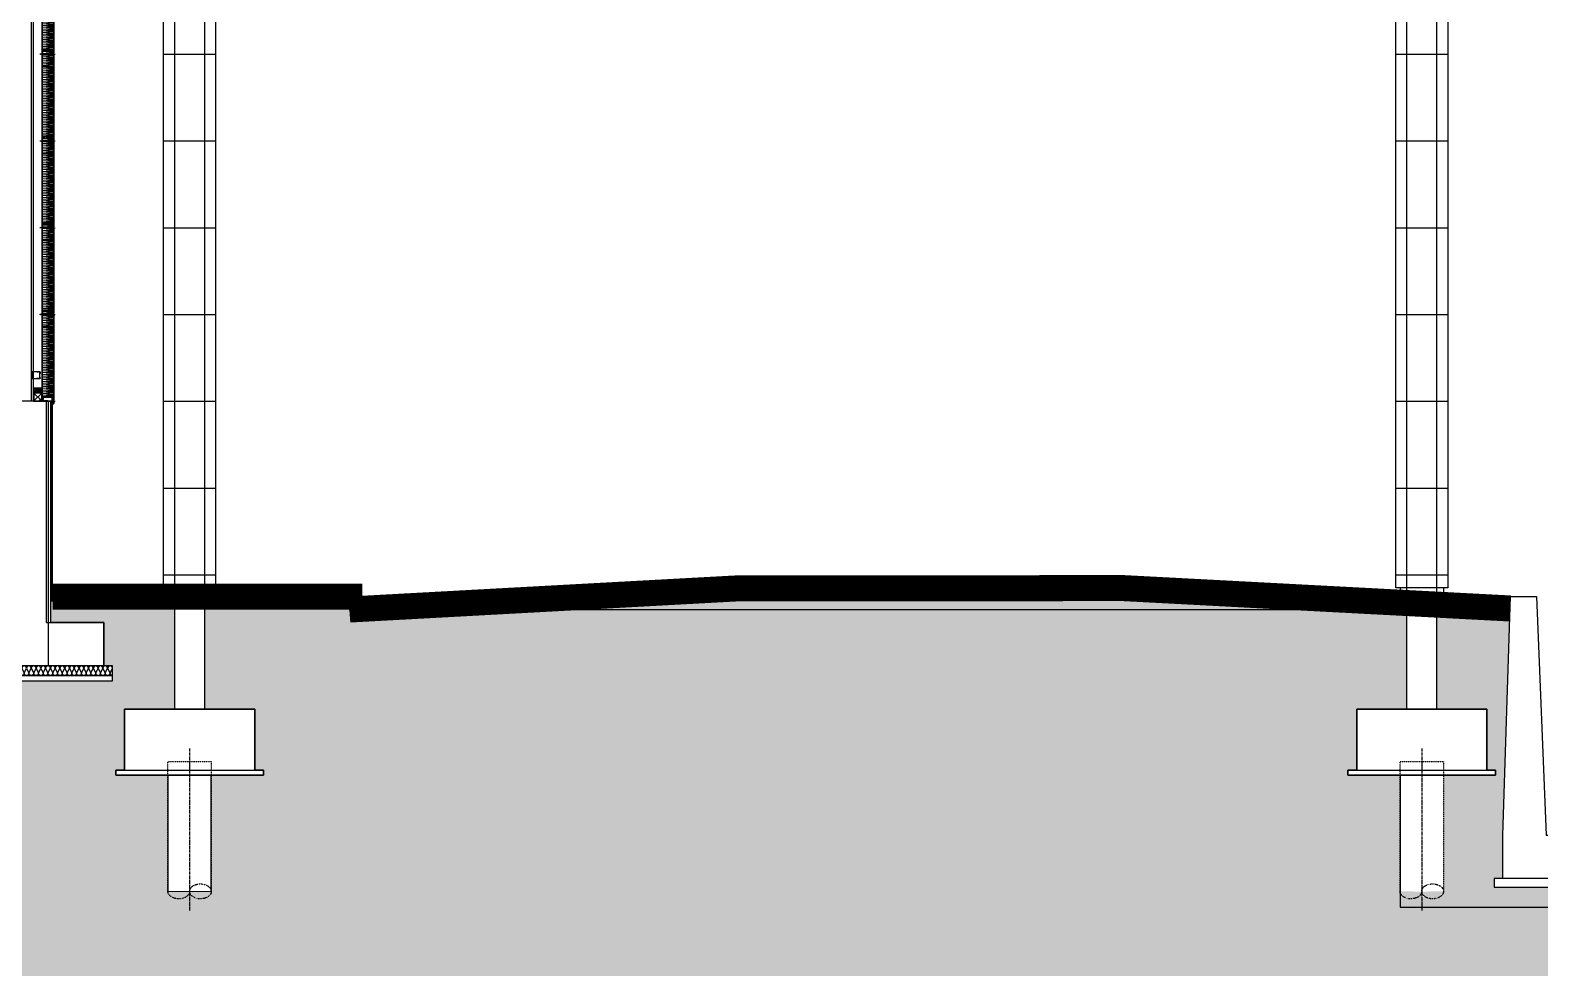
# Model space of a CAD drawing. Header units: millimetres. Extents: x 922366 to 1647943, y -534868 to 518781.
# Drawn here: x 1149200 to 1166598, y 429413 to 440219 of the extents above; entities that cross this region are included whole.
import ezdxf
from ezdxf.xclip import XClip

# ---------------------------------------------------------------- set-up
doc = ezdxf.new("R2010")
doc.units = ezdxf.units.MM
doc.header["$XCLIPFRAME"] = 0
for name, pattern in [('XR-SECTION$0$CENTER', [50.8, 31.75, -6.35, 6.35, -6.35]), ('XR-SECTION$0$H2', [2, 1, -1]), ('XR-SECTION$0$HIDDEN', [0.375, 0.25, -0.125])]:
    doc.linetypes.add(name, pattern=pattern)
doc.layers.get('Defpoints').update_dxf_attribs({"color": 137})
for name, color, linetype in [('XR-SECTION$0$0-S-col', 4, 'Continuous'), ('XR-SECTION$0$01단열재', 55, 'Continuous'), ('XR-SECTION$0$01하지철물', 8, 'Continuous'), ('XR-SECTION$0$161', 161, 'Continuous'), ('XR-SECTION$0$A-SECT-BCONC', 7, 'Continuous'), ('XR-SECTION$0$A-sect_stl', 8, 'Continuous'), ('XR-SECTION$0$A_EL_04', 4, 'Continuous'), ('XR-SECTION$0$A_GE_HAT_253', 253, 'Continuous'), ('XR-SECTION$0$BOLT', 8, 'Continuous'), ('XR-SECTION$0$CON', 2, 'Continuous'), ('XR-SECTION$0$ELE-7', 7, 'Continuous'), ('XR-SECTION$0$ELE-8', 8, 'Continuous'), ('XR-SECTION$0$FLA', 2, 'Continuous'), ('XR-SECTION$0$HAT', 8, 'Continuous'), ('XR-SECTION$0$Insul', 252, 'Continuous'), ('XR-SECTION$0$PANEL', 6, 'Continuous'), ('XR-SECTION$0$S-253', 253, 'Continuous'), ('XR-SECTION$0$S-CON', 2, 'Continuous'), ('XR-SECTION$0$S-PILE1', 250, 'XR-SECTION$0$H2'), ('XR-SECTION$0$S-PILE1LC', 7, 'Continuous'), ('XR-SECTION$0$squrepipe', 7, 'Continuous'), ('XR-SECTION$0$STL', 4, 'Continuous'), ('XR-SECTION$0$SYP_BOLT', 9, 'Continuous'), ('XR-SECTION$0$SYP_FLASHING', 5, 'Continuous'), ('XR-SECTION$0$SYP_INSUL', 252, 'Continuous'), ('XR-SECTION$0$SYP_STEEL', 4, 'Continuous'), ('XR-SECTION$0$WALL', 2, 'Continuous'), ('XR-SECTION$0$XR-sec$0$HAT-INS', 250, 'Continuous'), ('XR-SECTION$0$버림콘크리트', 6, 'Continuous')]:
    doc.layers.add(name, color=color, linetype=linetype)
doc.linetypes.add('XR-SECTION$0$INSUL50', pattern='A,0.00254,-2.54,[134,ltypeshp.shx,S=6.25,R=0,X=-2.54,Y=0],-19.92,[134,ltypeshp.shx,S=6.25,R=180,X=2.54,Y=0],-2.54', length=25.00254)

# ---------------------------------------------------------------- blocks, each defined once
blk = doc.blocks.new('XR-SECTION$0$A$C85fcd4da')
at = {"layer": 'XR-SECTION$0$S-CON', "color": 252}
for p, q in [((3710, 3750), (3600, 1000)), ((4010, 3750), (3710, 3750)), ((4100, 1000), (4010, 3750)), ((3600, 1000), (100, 1000)), ((100, 1000), (100, 500)), ((4100, 500), (4100, 1000)), ((0, 400), (0, 500)), ((0, 500), (100, 500)), ((1100, 400), (0, 400)), ((100, 500), (1100, 500)), ((1100, 500), (1100, 0)), ((1500, 0), (1500, 500)), ((1500, 500), (4100, 500)), ((4200, 400), (1500, 400)), ((4100, 500), (4200, 500)), ((4200, 500), (4200, 400)), ((1100, 0), (1500, 0))]:
    blk.add_line(p, q, dxfattribs=at)
blk = doc.blocks.new('XR-SECTION$0$S-PILE1')
at = {"layer": 'XR-SECTION$0$S-PILE1', "color": 252, "linetype": 'XR-SECTION$0$CENTER'}
blk.add_line((0, 220), (0, -1657), dxfattribs=at)
at = {"layer": 'XR-SECTION$0$S-PILE1', "color": 252, "ltscale": 0.5}
blk.add_lwpolyline([(250, -1430), (250, 70), (-250, 70), (-250, -1430)], dxfattribs=at)
at = {"layer": 'XR-SECTION$0$S-PILE1', "color": 252, "ltscale": 0.5, "extrusion": (0, 0, -1)}
blk.add_ellipse((-125, -1428), major_axis=(-125, 0), ratio=0.688512, dxfattribs=at)
at = {"layer": 'XR-SECTION$0$S-PILE1', "color": 252, "ltscale": 0.5}
blk.add_ellipse((125, -1428), major_axis=(125, 0), ratio=0.688676, start_param=3.141593, end_param=6.283185, dxfattribs=at)
blk = doc.blocks.new('*U315')
at = {"layer": 'XR-SECTION$0$XR-sec$0$HAT-INS', "color": 252}
for points in [[(0, 0, 0.414214), (0.25, 0.25), (0, 0.75, -1), (0.5, 0.75), (0.25, 0.25, 0.414214), (0.5, 0)], [(0.5, 0, 0.414214), (0.75, 0.25), (0.5, 0.75, -1), (1, 0.75), (0.75, 0.25, 0.414214), (1, 0)], [(1, 0, 0.414214), (1.25, 0.25), (1, 0.75, -1), (1.5, 0.75), (1.25, 0.25, 0.414214), (1.5, 0)], [(1.5, 0, 0.414214), (1.75, 0.25), (1.5, 0.75, -1), (2, 0.75), (1.75, 0.25, 0.414214), (2, 0)], [(2, 0, 0.414214), (2.25, 0.25), (2, 0.75, -1), (2.5, 0.75), (2.25, 0.25, 0.414214), (2.5, 0)], [(2.5, 0, 0.414214), (2.75, 0.25), (2.5, 0.75, -1), (3, 0.75), (2.75, 0.25, 0.414214), (3, 0)], [(3, 0, 0.414214), (3.25, 0.25), (3, 0.75, -1), (3.5, 0.75), (3.25, 0.25, 0.414214), (3.5, 0)], [(3.5, 0, 0.414214), (3.75, 0.25), (3.5, 0.75, -1), (4, 0.75), (3.75, 0.25, 0.414214), (4, 0)], [(4, 0, 0.414214), (4.25, 0.25), (4, 0.75, -1), (4.5, 0.75), (4.25, 0.25, 0.414214), (4.5, 0)], [(4.5, 0, 0.414214), (4.75, 0.25), (4.5, 0.75, -1), (5, 0.75), (4.75, 0.25, 0.414214), (5, 0)], [(5, 0, 0.414214), (5.25, 0.25), (5, 0.75, -1), (5.5, 0.75), (5.25, 0.25, 0.414214), (5.5, 0)], [(5.5, 0, 0.414214), (5.75, 0.25), (5.5, 0.75, -1), (6, 0.75), (5.75, 0.25, 0.414214), (6, 0)], [(6, 0, 0.414214), (6.25, 0.25), (6, 0.75, -1), (6.5, 0.75), (6.25, 0.25, 0.414214), (6.5, 0)], [(6.5, 0, 0.414214), (6.75, 0.25), (6.5, 0.75, -1), (7, 0.75), (6.75, 0.25, 0.414214), (7, 0)], [(7, 0, 0.414214), (7.25, 0.25), (7, 0.75, -1), (7.5, 0.75), (7.25, 0.25, 0.414214), (7.5, 0)], [(7.5, 0, 0.414214), (7.75, 0.25), (7.5, 0.75, -1), (8, 0.75), (7.75, 0.25, 0.414214), (8, 0)], [(8, 0, 0.414214), (8.25, 0.25), (8, 0.75, -1), (8.5, 0.75), (8.25, 0.25, 0.414214), (8.5, 0)], [(8.5, 0, 0.414214), (8.75, 0.25), (8.5, 0.75, -1), (9, 0.75), (8.75, 0.25, 0.414214), (9, 0)], [(9, 0, 0.414214), (9.25, 0.25), (9, 0.75, -1), (9.5, 0.75), (9.25, 0.25, 0.414214), (9.5, 0)], [(9.5, 0, 0.414214), (9.75, 0.25), (9.5, 0.75, -1), (10, 0.75), (9.75, 0.25, 0.414214), (10, 0)], [(10, 0, 0.414214), (10.25, 0.25), (10, 0.75, -1), (10.5, 0.75), (10.25, 0.25, 0.414214), (10.5, 0)], [(10.5, 0, 0.414214), (10.75, 0.25), (10.5, 0.75, -1), (11, 0.75), (10.75, 0.25, 0.414214), (11, 0)], [(11, 0, 0.414214), (11.25, 0.25), (11, 0.75, -1), (11.5, 0.75), (11.25, 0.25, 0.414214), (11.5, 0)], [(11.5, 0, 0.414214), (11.75, 0.25), (11.5, 0.75, -1), (12, 0.75), (11.75, 0.25, 0.414214), (12, 0)], [(12, 0, 0.414214), (12.25, 0.25), (12, 0.75, -1), (12.5, 0.75), (12.25, 0.25, 0.414214), (12.5, 0)], [(12.5, 0, 0.414214), (12.75, 0.25), (12.5, 0.75, -1), (13, 0.75), (12.75, 0.25, 0.414214), (13, 0)], [(13, 0, 0.414214), (13.25, 0.25), (13, 0.75, -1), (13.5, 0.75), (13.25, 0.25, 0.414214), (13.5, 0)], [(13.5, 0, 0.414214), (13.75, 0.25), (13.5, 0.75, -1), (14, 0.75), (13.75, 0.25, 0.414214), (14, 0)], [(14, 0, 0.414214), (14.25, 0.25), (14, 0.75, -1), (14.5, 0.75), (14.25, 0.25, 0.414214), (14.5, 0)], [(14.5, 0, 0.414214), (14.75, 0.25), (14.5, 0.75, -1), (15, 0.75), (14.75, 0.25, 0.414214), (15, 0)], [(15, 0, 0.414214), (15.25, 0.25), (15, 0.75, -1), (15.5, 0.75), (15.25, 0.25, 0.414214), (15.5, 0)], [(15.5, 0, 0.414214), (15.75, 0.25), (15.5, 0.75, -1), (16, 0.75), (15.75, 0.25, 0.414214), (16, 0)], [(16, 0, 0.414214), (16.25, 0.25), (16, 0.75, -1), (16.5, 0.75), (16.25, 0.25, 0.414214), (16.5, 0)], [(16.5, 0, 0.414214), (16.75, 0.25), (16.5, 0.75, -1), (17, 0.75), (16.75, 0.25, 0.414214), (17, 0)], [(17, 0, 0.414214), (17.25, 0.25), (17, 0.75, -1), (17.5, 0.75), (17.25, 0.25, 0.414214), (17.5, 0)], [(17.5, 0, 0.414214), (17.75, 0.25), (17.5, 0.75, -1), (18, 0.75), (17.75, 0.25, 0.414214), (18, 0)], [(18, 0, 0.414214), (18.25, 0.25), (18, 0.75, -1), (18.5, 0.75), (18.25, 0.25, 0.414214), (18.5, 0)], [(18.5, 0, 0.414214), (18.75, 0.25), (18.5, 0.75, -1), (19, 0.75), (18.75, 0.25, 0.414214), (19, 0)], [(19, 0, 0.414214), (19.25, 0.25), (19, 0.75, -1), (19.5, 0.75), (19.25, 0.25, 0.414214), (19.5, 0)], [(19.5, 0, 0.414214), (19.75, 0.25), (19.5, 0.75, -1), (20, 0.75), (19.75, 0.25, 0.414214), (20, 0)]]:
    blk.add_lwpolyline(points, format="xyb", dxfattribs=at)
blk = doc.blocks.new('XR-SECTION$0$SCW-1')
at = {"layer": 'XR-SECTION$0$BOLT', "color": 252, "linetype": 'XR-SECTION$0$HIDDEN', "ltscale": 0.5}
for p, q in [((150, 3), (150, 9)), ((154, 12), (151, 9)), ((151, 9), (151, 3)), ((151, 3), (154, 0)), ((153, 5), (153, 7)), ((153, 7), (155, 7)), ((155, 5), (153, 5)), ((155, 12), (154, 12)), ((154, 0), (155, 0)), ((155, 7), (155, 12)), ((155, 0), (155, 5))]:
    blk.add_line(p, q, dxfattribs=at)
for points in [[(0, 6), (9, 7), (11, 9), (12, 7), (10, 3)], [(10, 3), (5, 3), (0, 6), (5, 9), (11, 9)], [(150, 3), (10, 3)], [(11, 9), (150, 9)]]:
    blk.add_lwpolyline(points, dxfattribs=at)
for centre, start, end in [((151, 9), 199.4712, 340.5288), ((151, 3), 19.4712, 160.5288)]:
    blk.add_arc(centre, 0.6, start, end, dxfattribs=at)
blk = doc.blocks.new('XR-SECTION$0$PANEL-135')
at = {"layer": 'XR-SECTION$0$161', "color": 252}
for p, q in [((150, 0), (0, 0)), ((150, -1000), (0, -1000))]:
    blk.add_line(p, q, dxfattribs=at)
at = {"layer": 'XR-SECTION$0$BOLT', "color": 252, "linetype": 'XR-SECTION$0$HIDDEN', "ltscale": 0.5}
for p, q in [((38, 20), (41, 17)), ((38, 19), (41, 16)), ((38, 9), (41, 12)), ((38, 8), (41, 11)), ((38, 6), (41, 3)), ((38, 5), (41, 2)), ((41, 17), (41, 11)), ((41, 3), (41, -3)), ((38, -5), (41, -2)), ((38, -6), (38, -6)), ((39, -6), (41, -3))]:
    blk.add_line(p, q, dxfattribs=at)
at = {"layer": 'XR-SECTION$0$Insul', "color": 252}
for p, q in [((18, -965), (18, -974)), ((32, -965), (18, -965)), ((32, -974), (18, -974)), ((18, -975), (18, -983)), ((32, -975), (18, -975)), ((29, -986), (22, -986)), ((32, -965), (32, -974)), ((32, -975), (32, -983))]:
    blk.add_line(p, q, dxfattribs=at)
for points in [[(135, 39), (136, 39, 0.414214), (136, 39), (136, 39), (136, 40, 0.414214), (133, 43), (128, 43), (121, 43, -0.414214), (120, 44), (120, 44, -0.414214), (121, 45), (134, 45), (135, 44, 0.487928), (136, 44), (136, 44, 0.414214), (134, 46), (82, 46), (41, 46, 0.414214), (39, 44), (39, 44, 0.487928), (39, 44), (41, 45), (54, 45, -0.414214), (54, 44), (54, 44, -0.414214), (54, 43), (46, 43), (41, 43, 0.414214), (38, 40), (38, 39), (38, 39, 0.414214), (38, 39), (39, 39, 0.414214), (40, 39), (40, 39, -0.414214), (41, 41), (46, 41), (55, 41, 0.414214), (56, 43), (56, 44, -0.414214), (57, 45), (82, 45), (118, 45, -0.414214), (118, 44), (118, 43, 0.414214), (120, 41), (128, 41), (133, 41, -0.414214), (135, 39), (135, 39, 0.414214)], [(135, 39), (136, 39, 0.414214), (136, 39), (136, 39), (136, 40, 0.414214), (133, 43), (128, 43), (121, 43, -0.414214), (120, 44), (120, 44, -0.414214), (121, 45), (134, 45), (135, 44, 0.487928), (136, 44), (136, 44, 0.414214), (134, 46), (82, 46), (41, 46, 0.414214), (39, 44), (39, 44, 0.487928), (39, 44), (41, 45), (54, 45, -0.414214), (54, 44), (54, 44, -0.414214), (54, 43), (46, 43), (41, 43, 0.414214), (38, 40), (38, 39), (38, 39, 0.414214), (38, 39), (39, 39, 0.414214), (40, 39), (40, 39, -0.414214), (41, 41), (46, 41), (55, 41, 0.414214), (56, 43), (56, 44, -0.414214), (57, 45), (82, 45), (118, 45, -0.414214), (118, 44), (118, 43, 0.414214), (120, 41), (128, 41), (133, 41, -0.414214), (135, 39), (135, 39, 0.414214)], [(149, -969, -0.414214), (146, -971), (143, -971, -0.414214), (140, -969), (140, -954, 0.414214), (139, -953), (137, -953), (137, -952), (39, -952), (39, -953), (35, -953, 0.414214), (34, -954), (34, -983, -0.414191), (29, -988), (22, -988, -0.414236), (17, -983), (17, -950), (37, -950), (37, -949), (139, -949), (139, -950), (149, -950)], [(149, -969, -0.414214), (146, -971), (143, -971, -0.414214), (140, -969), (140, -954, 0.414214), (139, -953), (137, -953), (137, -952), (39, -952), (39, -953), (35, -953, 0.414214), (34, -954), (34, -983, -0.414191), (29, -988), (22, -988, -0.414236), (17, -983), (17, -950), (37, -950), (37, -949), (139, -949), (139, -950), (149, -950)], [(142, -951), (147, -951), (147, -969, -0.414214), (146, -970), (143, -970, -0.414214), (142, -969)]]:
    blk.add_lwpolyline(points, format="xyb", close=True, dxfattribs=at)
blk.add_lwpolyline([(32, -953), (32, -964), (18, -964), (18, -953)], close=True, dxfattribs=at)
for centre, start, end in [((22, -983), 180, 270.0043), ((29, -983), 270.0043, 0)]:
    blk.add_arc(centre, 3.35, start, end, dxfattribs=at)
at = {"layer": 'XR-SECTION$0$PANEL', "color": 252, "ltscale": 3}
blk.add_line((150, -143), (15, -143), dxfattribs=at)
for points in [[(44, 43), (44, 44), (39, 44, 0.414214), (37, 42), (37, -4, -0.39552), (33, -8), (20, -9, 0.39896), (15, -14), (15, -445), (15, -984, 0.414242), (20, -989), (32, -989, 0.414191), (35, -985), (35, -953), (42, -953), (42, -952), (34, -952), (34, -985, -0.414191), (32, -988), (20, -988, -0.414242), (16, -984), (16, -445), (16, -14, -0.399273), (20, -10), (33, -9, 0.39552), (38, -4), (38, 42, -0.414214), (39, 43), (44, 43)], [(130, 44), (130, 44), (130, 44), (136, 44, -0.414214), (137, 42), (137, 28, 0.414214), (139, 26), (148, 26, -0.414214), (150, 25), (150, -392), (150, -970, -0.414214), (148, -971), (141, -971, -0.414214), (140, -970), (140, -953), (137, -953), (137, -953), (139, -953), (139, -970, 0.414214), (141, -972), (148, -972, 0.414214), (150, -970), (150, -392), (150, 25, 0.414214), (148, 27), (139, 27, -0.414214), (138, 28), (138, 42, 0.414214), (136, 44), (130, 44)]]:
    blk.add_lwpolyline(points, format="xyb", dxfattribs=at)
at = {"layer": 'XR-SECTION$0$SYP_INSUL', "color": 252}
for points in [[(38, 41), (39, 41)], [(38, 39), (38, 39)], [(56, 43), (70, 45)]]:
    blk.add_lwpolyline(points, dxfattribs=at)
at = {"layer": 'XR-SECTION$0$WALL', "color": 252}
blk.add_line((44, 43), (44, 43), dxfattribs=at)
at = {"layer": 'XR-SECTION$0$XR-sec$0$HAT-INS', "color": 252}
for points in [[(38, 21), (137, 30)], [(137, 30), (40, 39)]]:
    blk.add_lwpolyline(points, dxfattribs=at)
for points in [[(147, 26, -0.625476), (140, 10), (38, 19)], [(38, 1), (140, 10, -1), (140, -10), (38, -1)], [(26, -20), (140, -10, -1), (140, -30), (26, -20), (26, -20, 1), (26, -40, 1)], [(16, -12, 0.338737), (26, -20)], [(26, -40), (140, -30, -1), (140, -50), (26, -40), (26, -40, 1), (26, -60, 1)], [(26, -60), (140, -50, -1), (140, -70), (26, -60), (26, -60, 1), (26, -80, 1)], [(26, -80), (140, -70, -1), (140, -90), (26, -80), (26, -80, 1), (26, -100, 1)], [(26, -100), (140, -90, -1), (140, -110), (26, -100), (26, -100, 1), (26, -120, 1)], [(26, -120), (140, -110, -1), (140, -130), (26, -120), (26, -120, 1), (26, -140, 1)], [(26, -140), (140, -130, -1), (140, -150), (26, -140), (26, -140, 1), (26, -160, 1)], [(26, -160), (140, -150, -1), (140, -170), (26, -160), (26, -160, 1), (26, -180, 1)], [(26, -180), (140, -170, -1), (140, -190), (26, -180), (26, -180, 1), (26, -200, 1)], [(26, -200), (140, -190, -1), (140, -210), (26, -200), (26, -200, 1), (26, -220, 1)], [(26, -220), (140, -210, -1), (140, -230), (26, -220), (26, -220, 1), (26, -240, 1)], [(26, -240), (140, -230, -1), (140, -250), (26, -240), (26, -240, 1), (26, -260, 1)], [(26, -260), (140, -250, -1), (140, -270), (26, -260), (26, -260, 1), (26, -280, 1)], [(26, -280), (140, -270, -1), (140, -290), (26, -280), (26, -280, 1), (26, -300, 1)], [(26, -300), (140, -290, -1), (140, -310), (26, -300), (26, -300, 1), (26, -320, 1)], [(26, -320), (140, -310, -1), (140, -330), (26, -320), (26, -320, 1), (26, -340, 1)], [(26, -340), (140, -330, -1), (140, -350), (26, -340), (26, -340, 1), (26, -360, 1)], [(26, -360), (140, -350, -1), (140, -370), (26, -360), (26, -360, 1), (26, -380, 1)], [(26, -380), (140, -370, -1), (140, -390), (26, -380), (26, -380, 1), (26, -400, 1)], [(26, -400), (140, -390, -1), (140, -410), (26, -400), (26, -400, 1), (26, -420, 1)], [(26, -420), (140, -410, -1), (140, -430), (26, -420), (26, -420, 1), (26, -440, 1)], [(26, -440), (140, -430, -1), (140, -450), (26, -440), (26, -440, 1), (26, -460, 1)], [(26, -460), (140, -450, -1), (140, -470), (26, -460), (26, -460, 1), (26, -480, 1)], [(26, -480), (140, -470, -1), (140, -490), (26, -480), (26, -480, 1), (26, -500, 1)], [(26, -500), (140, -490, -1), (140, -510), (26, -500), (26, -500, 1), (26, -520, 1)], [(26, -520), (140, -510, -1), (140, -530), (26, -520), (26, -520, 1), (26, -540, 1)], [(26, -540), (140, -530, -1), (140, -550), (26, -540), (26, -540, 1), (26, -560, 1)], [(26, -560), (140, -550, -1), (140, -570), (26, -560), (26, -560, 1), (26, -580, 1)], [(26, -580), (140, -570, -1), (140, -590), (26, -580), (26, -580, 1), (26, -600, 1)], [(26, -600), (140, -590, -1), (140, -610), (26, -600), (26, -600, 1), (26, -620, 1)], [(26, -620), (140, -610, -1), (140, -630), (26, -620), (26, -620, 1), (26, -640, 1)], [(26, -640), (140, -630, -1), (140, -650), (26, -640), (26, -640, 1), (26, -660, 1)], [(26, -660), (140, -650, -1), (140, -670), (26, -660), (26, -660, 1), (26, -680, 1)], [(26, -680), (140, -670, -1), (140, -690), (26, -680), (26, -680, 1), (26, -700, 1)], [(26, -700), (140, -690, -1), (140, -710), (26, -700), (26, -700, 1), (26, -720, 1)], [(26, -720), (140, -710, -1), (140, -730), (26, -720), (26, -720, 1), (26, -740, 1)], [(26, -740), (140, -730, -1), (140, -750), (26, -740), (26, -740, 1), (26, -760, 1)], [(26, -760), (140, -750, -1), (140, -770), (26, -760), (26, -760, 1), (26, -780, 1)], [(26, -780), (140, -770, -1), (140, -790), (26, -780), (26, -780, 1), (26, -800, 1)], [(26, -800), (140, -790, -1), (140, -810), (26, -800), (26, -800, 1), (26, -820, 1)], [(26, -820), (140, -810, -1), (140, -830), (26, -820), (26, -820, 1), (26, -840, 1)], [(26, -840), (140, -830, -1), (140, -850), (26, -840), (26, -840, 1), (26, -860, 1)], [(26, -860), (140, -850, -1), (140, -870), (26, -860), (26, -860, 1), (26, -880, 1)], [(26, -880), (140, -870, -1), (140, -890), (26, -880), (26, -880, 1), (26, -900, 1)], [(26, -900), (140, -890, -1), (140, -910), (26, -900), (26, -900, 1), (26, -920, 1)], [(26, -920), (140, -910, -1), (140, -930), (26, -920), (26, -920, 1), (26, -940, 1)], [(129, -949), (26, -940), (26, -940, 0.541794), (17, -954, 0.541794)], [(26, -940), (140, -930, -1), (140, -950), (139, -950)]]:
    blk.add_lwpolyline(points, format="xyb", dxfattribs=at)
at = {"color": 252, "xscale": -1}
blk.add_blockref('XR-SECTION$0$SCW-1', (176, -6), dxfattribs=at)
blk = doc.blocks.new('XR-SECTION$0$100x100')
at = {"layer": 'XR-SECTION$0$squrepipe', "color": 252}
for p, q in [((-46, 45), (45, -46)), ((45, 45), (-46, -46)), ((-46, 45), (45, -46)), ((45, 45), (-46, -46)), ((-46, 45), (45, -46)), ((45, 45), (-46, -46)), ((-46, 45), (45, -46)), ((45, 45), (-46, -46))]:
    blk.add_line(p, q, dxfattribs=at)
for points in [[(-50, -50), (50, -50), (50, 50), (-50, 50)], [(-46, -46), (45, -46), (45, 45), (-46, 45)]]:
    blk.add_lwpolyline(points, close=True, dxfattribs=at)
blk = doc.blocks.new('XR-SECTION$0$SDS32')
at = {"layer": 'XR-SECTION$0$SYP_BOLT', "color": 252}
for p, q in [((-5, 2), (-8, 1)), ((8, 1), (-8, 1)), ((-8, 1), (-8, 0)), ((8, 0), (-8, 0)), ((-3, 0), (-4, 0)), ((-3, 9), (-3, 3)), ((-3, 0), (-3, -4)), ((2, 3), (2, 9)), ((3, 0), (3, -6)), ((5, 2), (8, 1)), ((8, 1), (8, 0)), ((4, -6), (-4, -4)), ((-4, -4), (-3, -5)), ((-3, -4), (-4, -4)), ((4, -8), (-4, -6)), ((-4, -6), (-3, -7)), ((-3, -6), (-4, -6)), ((4, -10), (-4, -8)), ((-4, -8), (-3, -9)), ((-3, -8), (-4, -8)), ((-3, -10), (-4, -10)), ((-4, -10), (-3, -11)), ((4, -12), (-4, -10)), ((4, -14), (-4, -12)), ((-4, -12), (-3, -13)), ((-3, -12), (-4, -12)), ((4, -16), (-4, -14)), ((-4, -14), (-3, -15)), ((-3, -14), (-4, -14)), ((4, -18), (-4, -16)), ((-4, -16), (-3, -17)), ((-3, -16), (-4, -16)), ((4, -20), (-4, -18)), ((-4, -18), (-3, -19)), ((-3, -18), (-4, -18)), ((3, -6), (-3, -4)), ((3, -7), (-3, -5)), ((-3, -5), (-3, -6)), ((3, -8), (-3, -6)), ((3, -9), (-3, -7)), ((-3, -7), (-3, -8)), ((3, -10), (-3, -8)), ((-3, -9), (-3, -10)), ((3, -11), (-3, -9)), ((3, -12), (-3, -10)), ((3, -13), (-3, -11)), ((-3, -11), (-3, -12)), ((3, -14), (-3, -12)), ((3, -15), (-3, -13)), ((-3, -13), (-3, -14)), ((3, -16), (-3, -14)), ((3, -17), (-3, -15)), ((-3, -15), (-3, -16)), ((3, -18), (-3, -16)), ((3, -19), (-3, -17)), ((-3, -17), (-3, -18)), ((3, -20), (-3, -18)), ((-3, -19), (-3, -21)), ((3, -21), (-3, -19)), ((3, -6), (4, -6)), ((4, -6), (3, -7)), ((3, -7), (3, -8)), ((3, -8), (4, -8)), ((4, -8), (3, -9)), ((3, -9), (3, -10)), ((3, -10), (4, -10)), ((4, -10), (3, -11)), ((3, -11), (3, -12)), ((4, -12), (3, -13)), ((3, -12), (4, -12)), ((3, -13), (3, -14)), ((3, -14), (4, -14)), ((4, -14), (3, -15)), ((3, -15), (3, -16)), ((3, -16), (4, -16)), ((4, -16), (3, -17)), ((3, -17), (3, -18)), ((3, -18), (4, -18)), ((4, -18), (3, -19)), ((3, -19), (3, -20)), ((3, -20), (4, -20)), ((4, -20), (3, -21)), ((3, -21), (3, -22))]:
    blk.add_line(p, q, dxfattribs=at)
blk.add_lwpolyline([(5, 3), (5, 2), (-5, 2), (-5, 3)], close=True, dxfattribs=at)
for points in [[(4, 3), (4, 9), (-4, 9), (-4, 3)], [(0, -32), (-1, -23), (-3, -21), (-1, -20), (3, -22)], [(3, -22), (3, -27), (0, -32), (-3, -27), (-3, -21)]]:
    blk.add_lwpolyline(points, dxfattribs=at)
blk.add_solid([(8, 1), (-8, 1), (8, 0), (-8, 0)], dxfattribs=at)
blk = doc.blocks.new('XR-SECTION$0$WEL')
at = {"layer": 'XR-SECTION$0$SYP_STEEL', "color": 252}
for centre, end in [((0, 0), 180), ((2, 0), 120), ((4, 0), 120), ((6, 0), 120), ((8, 0), 120)]:
    blk.add_arc(centre, 2, 0, end, dxfattribs=at)
blk = doc.blocks.new('XR-SECTION$0$PANEL-SIL13')
at = {"layer": 'XR-SECTION$0$HAT'}
h = blk.add_hatch(dxfattribs=at)
h.set_pattern_fill('ANSI37', color=252, scale=5)
h.set_pattern_definition([(45, (-37874.998, 100828.325), (-11.2253202, 11.2253202), []), (135, (-37874.998, 100828.325), (-11.2253202, -11.2253202), [])])
h.paths.add_polyline_path([(-125, 100), (-25, 100), (-25, 150), (-125, 150)])
at = {"layer": 'XR-SECTION$0$FLA', "color": 252}
blk.add_lwpolyline([(-250, -28), (-260, -28), (-260, 2), (-127, 9), (-127, 30), (-125, 30), (-125, 8), (-258, 1), (-258, -26), (-250, -26)], close=True, dxfattribs=at)
at = {"layer": 'XR-SECTION$0$STL', "color": 252}
blk.add_lwpolyline([(-125, 200), (-123, 200), (-123, 152), (-23, 152), (-23, 50), (-25, 50), (-25, 150), (-125, 150), (-125, 200)], dxfattribs=at)
at = {"layer": 'XR-SECTION$0$SYP_FLASHING', "color": 252}
blk.add_lwpolyline([(-139, 39), (-136, 39), (-136, 28), (-127, 28, -0.414214), (-125, 26), (-125, 8), (-127, 8), (-127, 26), (-137, 26, -0.414214), (-139, 28)], format="xyb", close=True, dxfattribs=at)
at = {"layer": 'XR-SECTION$0$SYP_STEEL', "color": 252}
for p, q in [((-100, 263), (-65, 263)), ((-6, 338), (-6, 263))]:
    blk.add_line(p, q, dxfattribs=at)
blk.add_lwpolyline([(-100, 338), (0, 338), (0, 263), (-100, 263)], close=True, dxfattribs=at)
for centre, end in [((-100, 336), 210), ((-100, 334), 210), ((-100, 332), 210), ((-100, 330), 210), ((-100, 328), 210), ((-100, 326), 210), ((-100, 324), 210), ((-100, 322), 210), ((-100, 320), 270)]:
    blk.add_arc(centre, 2, 90, end, dxfattribs=at)
at = {"layer": 'XR-SECTION$0$A-sect_stl', "color": 252, "extrusion": (0, 0, -1), "zscale": -1}
blk.add_blockref('XR-SECTION$0$100x100', (75, 50), dxfattribs=at)
at = {"layer": 'XR-SECTION$0$BOLT', "color": 252, "rotation": 90}
blk.add_blockref('XR-SECTION$0$SDS32', (-127, 17), dxfattribs=at)
at = {"layer": 'XR-SECTION$0$SYP_STEEL', "color": 252, "rotation": 90}
blk.add_blockref('XR-SECTION$0$WEL', (-100, 265), dxfattribs=at)
at = {"layer": 'XR-SECTION$0$SYP_STEEL', "color": 252}
for p in [(-98, 338), (-78, 338)]:
    blk.add_blockref('XR-SECTION$0$WEL', p, dxfattribs=at)
at = {"layer": 'XR-SECTION$0$SYP_STEEL', "color": 252, "extrusion": (0, 0, -1), "zscale": -1, "rotation": 180}
for p in [(98, 263), (78, 263)]:
    blk.add_blockref('XR-SECTION$0$WEL', p, dxfattribs=at)
blk = doc.blocks.new('XR-SECTION')
at = {"layer": 'XR-SECTION$0$S-253'}
h = blk.add_hatch(color=252, dxfattribs=at)
h.dxf.hatch_style = 1
edge = h.paths.add_edge_path()
edge.add_line((239450, 71381.6), (233499.999, 71381.6))
edge.add_line((233499.999, 71381.6), (233499.999, 71581.6))
edge.add_line((233499.999, 71581.6), (233499.999, 71641.6))
edge.add_line((233499.999, 71641.6), (233599.999, 71641.6))
edge.add_line((233599.999, 71641.6), (233599.999, 74031.6))
edge.add_line((233599.999, 74031.6), (224250, 74031.6))
edge.add_line((224250, 74031.6), (224250, 72141.6))
edge.add_line((224250, 72141.6), (224363.75, 72141.6))
edge.add_line((224363.75, 72141.6), (224350, 72114.1))
edge.add_line((224350, 72114.1), (224350, 71971.6))
edge.add_line((224350, 71971.6), (222650, 71971.6))
edge.add_line((222650, 71971.6), (222650, 72031.6))
edge.add_line((222650, 72031.6), (222650, 72141.6))
edge.add_line((222650, 72141.6), (222750, 72141.6))
edge.add_line((222750, 72141.6), (222750, 72531.6))
edge.add_line((222750, 72531.6), (210100, 72531.6))
edge.add_line((210100, 72531.6), (210100, 72141.6))
edge.add_line((210100, 72141.6), (210213.75, 72141.6))
edge.add_line((210213.75, 72141.6), (210200, 72114.1))
edge.add_line((210200, 72114.1), (210200, 71971.6))
edge.add_line((210200, 71971.6), (209000, 71971.6))
edge.add_line((209000, 71971.6), (209000, 72094.1))
edge.add_line((209000, 72094.1), (208976.25, 72141.6))
edge.add_line((208976.25, 72141.6), (209050, 72141.6))
edge.add_line((209050, 72141.6), (209050, 73941.6))
edge.add_line((209050, 73941.6), (209030, 73941.6))
edge.add_line((209030, 73941.6), (209030, 74041.6))
edge.add_line((209030, 74041.6), (198450, 74041.6))
edge.add_line((198450, 74041.6), (198450, 66441.6))
edge.add_line((198450, 66441.6), (279800, 66441.6))
edge.add_line((279800, 66441.6), (279800, 67942.469))
edge.add_line((279800, 67942.469), (278200, 67942.469))
edge.add_line((278200, 67942.469), (278200, 68002.469))
edge.add_line((278200, 68002.469), (278300, 68002.469))
edge.add_line((278300, 68002.469), (278300, 68702.469))
edge.add_line((278300, 68702.469), (278301.648, 68881.6))
edge.add_line((278301.648, 68881.6), (277745.878, 68881.6))
edge.add_line((277745.878, 68881.6), (277445.878, 69181.6))
edge.add_line((277445.878, 69181.6), (273583.339, 69181.6))
edge.add_line((273583.339, 69181.6), (273583.339, 68941.6))
edge.add_line((273583.339, 68941.6), (273683.339, 68941.6))
edge.add_line((273683.339, 68941.6), (273683.339, 68841.6))
edge.add_line((273683.339, 68841.6), (272583.339, 68841.6))
edge.add_line((272583.339, 68841.6), (272583.339, 68441.6))
edge.add_line((272583.339, 68441.6), (272183.339, 68441.6))
edge.add_line((272183.339, 68441.6), (272183.339, 68841.6))
edge.add_line((272183.339, 68841.6), (269483.339, 68841.6))
edge.add_line((269483.339, 68841.6), (269483.339, 68941.6))
edge.add_line((269483.339, 68941.6), (269583.339, 68941.6))
edge.add_line((269583.339, 68941.6), (269583.339, 69441.6))
edge.add_line((269583.339, 69441.6), (269668.821, 72053.56))
edge.add_arc((263053.669, -11019.194), 83335.723, 85.44709724, 86.02886037)
edge.add_line((268825, 72116.445), (268825, 70891.6))
edge.add_line((268825, 70891.6), (269400, 70891.6))
edge.add_line((269400, 70891.6), (269400, 70191.6))
edge.add_line((269400, 70191.6), (269500, 70191.6))
edge.add_line((269500, 70191.6), (269500, 70131.6))
edge.add_line((269500, 70131.6), (268900, 70131.6))
edge.add_line((268900, 70131.6), (268900, 68795.421))
edge.add_ellipse((268774.991, 68793.863), major_axis=(-125.03, 0), ratio=0.68851217, start_angle=538.9629596, end_angle=541.0370404, ccw=False)
edge.add_ellipse((268774.991, 68793.863), major_axis=(-125.03, 0), ratio=0.68851217, start_angle=361.6610025, end_angle=538.9629596, ccw=False)
edge.add_line((268650, 68718.506), (268650, 68791.063))
edge.add_ellipse((268525.066, 68793.863), major_axis=(125, 0), ratio=0.68867581, start_angle=180, end_angle=358.136352, ccw=False)
edge.add_line((268400, 68793.943), (268400, 70131.6))
edge.add_line((268400, 70131.6), (267800, 70131.6))
edge.add_line((267800, 70131.6), (267800, 70191.6))
edge.add_line((267800, 70191.6), (267900, 70191.6))
edge.add_line((267900, 70191.6), (267900, 70891.6))
edge.add_line((267900, 70891.6), (268475, 70891.6))
edge.add_line((268475, 70891.6), (268475, 72140.002))
edge.add_arc((263053.669, -11019.194), 83335.723, 86.27004036, 94.65534364)
edge.add_line((256290, 72041.6), (256290, 72191.6))
edge.add_line((256290, 72191.6), (254625, 72191.6))
edge.add_line((254625, 72191.6), (254625, 70891.6))
edge.add_line((254625, 70891.6), (255200, 70891.6))
edge.add_line((255200, 70891.6), (255200, 70191.6))
edge.add_line((255200, 70191.6), (255300, 70191.6))
edge.add_line((255300, 70191.6), (255300, 70131.6))
edge.add_line((255300, 70131.6), (254700, 70131.6))
edge.add_line((254700, 70131.6), (254700, 68795.421))
edge.add_ellipse((254574.991, 68793.863), major_axis=(-125.03, 0), ratio=0.68851217, start_angle=538.9629596, end_angle=541.0370404, ccw=False)
edge.add_ellipse((254574.991, 68793.863), major_axis=(-125.03, 0), ratio=0.68851217, start_angle=361.6610025, end_angle=538.9629596, ccw=False)
edge.add_line((254450, 68718.506), (254450, 68791.063))
edge.add_ellipse((254325.066, 68793.863), major_axis=(-125, 0), ratio=0.68867581, start_angle=0, end_angle=178.136352, ccw=False)
edge.add_line((254200, 68793.943), (254200, 70131.6))
edge.add_line((254200, 70131.6), (253600, 70131.6))
edge.add_line((253600, 70131.6), (253600, 70191.6))
edge.add_line((253600, 70191.6), (253700, 70191.6))
edge.add_line((253700, 70191.6), (253700, 70891.6))
edge.add_line((253700, 70891.6), (254275, 70891.6))
edge.add_line((254275, 70891.6), (254275, 72191.6))
edge.add_line((254275, 72191.6), (252870, 72191.6))
edge.add_line((252870, 72191.6), (252870, 72141.6))
edge.add_line((252870, 72141.6), (252855, 71891.6))
edge.add_line((252855, 71891.6), (253460, 71891.6))
edge.add_line((253460, 71891.6), (253460, 71391.6))
edge.add_line((253460, 71391.6), (253573.75, 71391.6))
edge.add_line((253573.75, 71391.6), (253560, 71364.1))
edge.add_line((253560, 71364.1), (253560, 71221.6))
edge.add_line((253560, 71221.6), (251357.5, 71221.6))
edge.add_line((251357.5, 71221.6), (251357.5, 71281.6))
edge.add_line((251357.5, 71281.6), (251357.5, 71391.6))
edge.add_line((251357.5, 71391.6), (251460, 71391.6))
edge.add_line((251460, 71391.6), (251460, 71891.6))
edge.add_line((251460, 71891.6), (252100, 71891.6))
edge.add_line((252100, 71891.6), (252100, 74031.6))
edge.add_line((252100, 74031.6), (239450, 74031.6))
edge.add_line((239450, 74031.6), (239450, 71641.6))
edge.add_line((239450, 71641.6), (239474.999, 71641.6))
edge.add_line((239474.999, 71641.6), (239474.999, 71581.6))
edge.add_line((239474.999, 71581.6), (239474.999, 71381.6))
edge.add_line((239474.999, 71381.6), (239450, 68888.267))
edge.add_line((239450, 68888.267), (239450, 71381.6))
h.paths.add_polyline_path([(203583.281, 73911.518), (203583.281, 74583.258), (203019.15, 74583.258), (203019.15, 73911.518)], flags=9)
at = {"layer": 'XR-SECTION$0$0-S-col', "color": 8}
for points in [[(252625, 74441.6), (252275, 74441.6), (252275, 84291.6), (252625, 84291.6)], [(254625, 84241.6), (254275, 84241.6), (254275, 70891.6), (254625, 70891.6)], [(268825, 84241.6), (268475, 84241.6), (268475, 70891.6), (268825, 70891.6)]]:
    blk.add_lwpolyline(points, close=True, dxfattribs=at)
at = {"layer": 'XR-SECTION$0$01단열재', "color": 8, "linetype": 'XR-SECTION$0$INSUL50', "ltscale": 0.01}
blk.add_line((252825, 71391.6), (252825, 74441.6), dxfattribs=at)
at = {"layer": 'XR-SECTION$0$01하지철물', "color": 8}
blk.add_line((252650, 74441.6), (252650, 79791.6), dxfattribs=at)
at = {"layer": 'XR-SECTION$0$A-SECT-BCONC', "color": 8}
for points in [[(253700, 70191.6), (253600, 70191.6), (253600, 70131.6), (255300, 70131.6), (255300, 70191.6), (255200, 70191.6)], [(267900, 70191.6), (267800, 70191.6), (267800, 70131.6), (269500, 70131.6), (269500, 70191.6), (269400, 70191.6)]]:
    blk.add_lwpolyline(points, dxfattribs=at)
at = {"layer": 'XR-SECTION$0$A_EL_04', "color": 8, "ltscale": 0.44}
for p, q in [((254200, 72291.6), (254200, 72191.6)), ((254700, 72291.6), (254700, 72191.6)), ((268400, 72291.6), (268400, 72144.857)), ((268900, 72291.6), (268900, 72111.204))]:
    blk.add_line(p, q, dxfattribs=at)
for points in [[(268950, 79751.323), (268950, 72291.6), (268350, 72291.6), (268350, 79720.995)], [(254750, 79041.6), (254750, 72291.6), (254150, 72291.6), (254150, 79041.6)]]:
    blk.add_lwpolyline(points, dxfattribs=at)
at = {"layer": 'XR-SECTION$0$A_GE_HAT_253', "color": 8}
for points in [[(253700, 70891.6), (255200, 70891.6), (255200, 70191.6), (255300, 70191.6), (255300, 70131.6), (253600, 70131.6), (253600, 70191.6), (253700, 70191.6)], [(267900, 70891.6), (269400, 70891.6), (269400, 70191.6), (269500, 70191.6), (269500, 70131.6), (267800, 70131.6), (267800, 70191.6), (267900, 70191.6)]]:
    blk.add_lwpolyline(points, close=True, dxfattribs=at)
at = {"layer": 'XR-SECTION$0$CON', "color": 8}
for p, q in [((252800, 74441.6), (223650, 74441.6)), ((252800, 71891.6), (252800, 74441.6)), ((252800, 71891.6), (253460, 71891.6)), ((253460, 71891.6), (253460, 71391.6)), ((253460, 71391.6), (251460, 71391.6)), ((253460, 71391.6), (252100, 71391.6))]:
    blk.add_line(p, q, dxfattribs=at)
for points in [[(253700, 70191.6), (255200, 70191.6), (255200, 70891.6), (253700, 70891.6)], [(267900, 70191.6), (269400, 70191.6), (269400, 70891.6), (267900, 70891.6)]]:
    blk.add_lwpolyline(points, close=True, dxfattribs=at)
at = {"layer": 'XR-SECTION$0$ELE-7', "color": 8}
blk.add_lwpolyline([(252870, 72191.6), (256290, 72191.6), (256290, 72041.6, -0.040197172), (269667.82, 72053.64)], format="xyb", dxfattribs=at)
at = {"layer": 'XR-SECTION$0$ELE-8', "color": 8}
for p, q in [((254150, 78441.6), (254750, 78441.6)), ((268350, 78441.6), (268950, 78441.6)), ((254150, 77441.6), (254750, 77441.6)), ((268350, 77441.6), (268950, 77441.6)), ((254150, 76441.6), (254750, 76441.6)), ((268350, 76441.6), (268950, 76441.6)), ((254150, 75441.6), (254750, 75441.6)), ((268350, 75441.6), (268950, 75441.6)), ((252850, 71891.6), (252850, 74441.6)), ((254150, 74441.6), (254750, 74441.6)), ((268350, 74441.6), (268950, 74441.6)), ((254150, 73441.6), (254750, 73441.6)), ((268350, 73441.6), (268950, 73441.6)), ((254150, 72441.6), (254750, 72441.6)), ((268350, 72441.6), (268950, 72441.6))]:
    blk.add_line(p, q, dxfattribs=at)
at = {"layer": 'XR-SECTION$0$STL', "color": 8}
blk.add_lwpolyline([(252850, 72141.6), (252870, 72141.6), (252870, 74441.6), (252850, 74441.6)], close=True, dxfattribs=at)
at = {"layer": 'XR-SECTION$0$버림콘크리트', "color": 8}
blk.add_line((251357.5, 71281.6), (253560, 71281.6), dxfattribs=at)
blk.add_lwpolyline([(253460, 71391.6), (251357.5, 71391.6), (251357.5, 71221.6), (253560, 71221.6), (253560, 71391.6), (253460, 71391.6)], dxfattribs=at)
at = {"layer": 'XR-SECTION$0$CON', "color": 8, "xscale": -1}
for name, p in [('XR-SECTION$0$PANEL-135', (252900, 79441.6)), ('XR-SECTION$0$PANEL-135', (252900, 78441.6)), ('XR-SECTION$0$PANEL-135', (252900, 77441.6)), ('XR-SECTION$0$PANEL-135', (252900, 76441.6)), ('XR-SECTION$0$PANEL-135', (252900, 75441.6)), ('XR-SECTION$0$PANEL-SIL13', (252625, 74441.6)), ('XR-SECTION$0$A$C85fcd4da', (273683.339, 68441.6))]:
    blk.add_blockref(name, p, dxfattribs=at)
at = {"layer": 'XR-SECTION$0$S-PILE1LC', "color": 8, "xscale": -1}
for p in [(254450, 70221.6), (268650, 70221.6)]:
    blk.add_blockref('XR-SECTION$0$S-PILE1', p, dxfattribs=at)
at = {"layer": 'XR-SECTION$0$XR-sec$0$HAT-INS', "color": 8, "xscale": -110, "yscale": 110, "zscale": 110}
blk.add_blockref('*U315', (253560, 71281.6), dxfattribs=at)

msp = doc.modelspace()

# ---------------------------------------------------------------- hatches: boundary and pattern name
h = msp.add_hatch(color=252)
h.dxf.hatch_style = 1
h.paths.add_polyline_path([(1150787.7, 431632.2), (1150187.7, 431632.2), (1150187.7, 431662.2), (1150187.7, 431692.2), (1150287.7, 432392.2), (1150862.7, 432392.2), (1150862.7, 433692.2), (1149457.7, 433692.2), (1149437.7, 433592.2), (1149437.7, 433392.2), (1150047.7, 433392.2), (1150047.7, 432892.2), (1150147.7, 432892.2), (1150147.7, 432722.2), (1147945.2, 432722.2), (1147945.2, 432892.2), (1148047.7, 433392.2), (1148687.7, 433392.2), (1148687.7, 435532.2), (1135937.7, 435532.2), (1135937.7, 433142.2), (1136062.7, 433142.2), (1136062.7, 432882.2), (1130087.7, 432882.2), (1130087.7, 433142.2), (1130187.7, 435532.2), (1120837.7, 435532.2), (1120837.7, 433642.2), (1120937.7, 433642.2), (1120937.7, 433472.2), (1119237.7, 433472.2), (1119237.7, 433642.2), (1119337.7, 434032.2), (1106687.7, 434032.2), (1106687.7, 433642.2), (1106787.7, 433642.2), (1106787.7, 433472.2), (1105587.7, 433472.2), (1105587.7, 433642.2), (1105617.7, 435542.2), (1101509.1, 435542.2), (1092876.6, 435842.2), (1070799.9, 435842.2), (1068255.3, 439542.2), (1050970.8, 439542.2), (1030382, 440742.2), (943237.3, 451125.2), (943237.3, 403208.9), (1508871.9, 403208.9), (1508871.9, 414928.3), (1407039.5, 422542.2), (1339451.6, 428542.2), (1315750.3, 428388.2), (1300400.2, 428977.2), (1283573.1, 429622.8), (1276737.7, 429885.1), (1240359.9, 431342.2), (1240359.9, 425638.4), (1174469.4, 425638.4), (1174469.4, 430111.5), (1165869.5, 430111.5), (1164987.7, 430111.5), (1164987.7, 431632.2), (1164387.7, 431632.2), (1164387.7, 431692.2), (1164487.7, 432392.2), (1165062.7, 432392.2), (1165062.7, 433542.2), (1152877.7, 433542.2), (1152877.7, 433692.2), (1151212.7, 433692.2), (1151212.7, 432392.2), (1151787.7, 432392.2), (1151787.7, 431692.2), (1151887.7, 431692.2), (1151887.7, 431632.2), (1151287.7, 431632.2), (1151287.7, 430296.1), (1150787.7, 430292.2)])

# ---------------------------------------------------------------- linework, layer by layer
at = {"const_width": 300}
msp.add_lwpolyline([(1149457.7, 433692.2), (1152877.7, 433692.2), (1152877.7, 433542.2, -0.0401972), (1166255.5, 433554.3)], format="xyb", dxfattribs=at)
at = {"layer": 'Defpoints'}
msp.add_lwpolyline([(1147945.2, 432722.2), (1150147.7, 432722.2), (1150147.7, 432892.2), (1150047.7, 432892.2), (1150047.7, 433392.2), (1149437.7, 433392.2), (1149437.7, 433642.2), (1149447.7, 433642.2), (1149457.7, 433692.2), (1150862.7, 433692.2), (1150862.7, 432392.2), (1150287.7, 432392.2), (1150287.7, 431692.2), (1150187.7, 431692.2), (1150187.7, 431662.2), (1150187.7, 431632.2), (1150787.7, 431632.2), (1150787.7, 430292.2), (1151287.7, 430296.1), (1151287.7, 431632.2), (1151887.7, 431632.2), (1151887.7, 431692.2), (1151787.7, 431692.2), (1151787.7, 432392.2), (1151212.7, 432392.2), (1151212.7, 433692.2), (1152877.7, 433692.2), (1152877.7, 433542.2), (1165062.7, 433542.2), (1165062.7, 432392.2), (1164487.7, 432392.2), (1164487.7, 431692.2), (1164387.7, 431692.2), (1164387.7, 431632.2), (1164987.7, 431632.2), (1164987.7, 430111.5), (1165869.5, 430111.5), (1174469.4, 430111.5)], dxfattribs=at)

# ---------------------------------------------------------------- block references
at = {"color": 8}
ref = msp.add_blockref('XR-SECTION', (896587.7, 361500.6), dxfattribs=at)
XClip(ref).set_block_clipping_path([(196275.1863630491, 60324.3691893766), (356196.6508700596, 92929.3341539405)])

doc.saveas('drawing.dxf')
